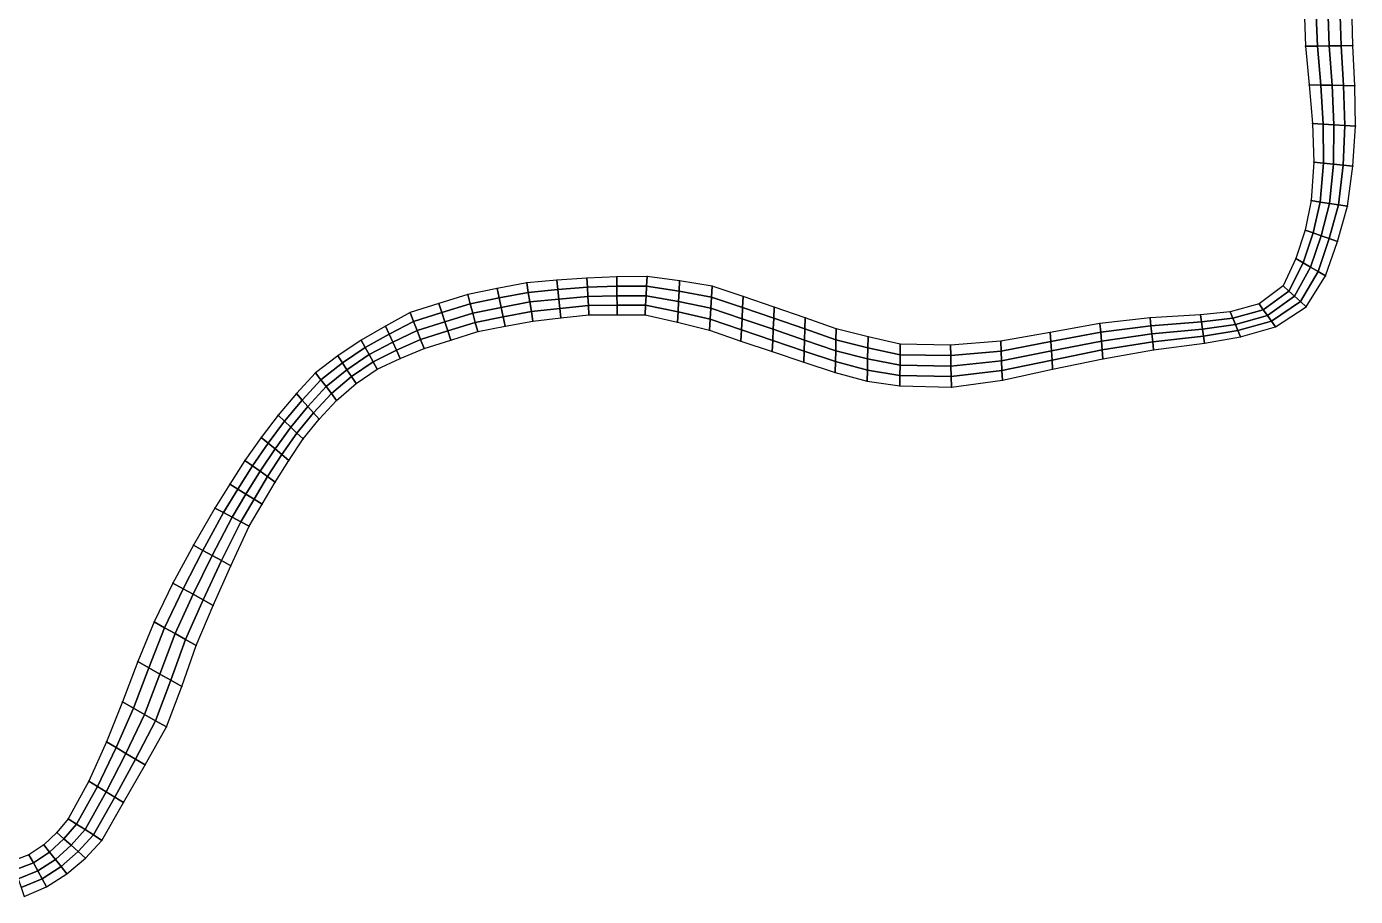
# Model space of a CAD drawing. Extents: x 380707 to 407438, y 6452841 to 6483357.
# Drawn here: x 402891 to 404621, y 6470806 to 6471938 of the extents above; entities that cross this region are included whole.
import ezdxf

# ---------------------------------------------------------------- set-up
doc = ezdxf.new("R2010")
doc.units = 0
for name, color, linetype in [('MESH_BOUND', 25, 'CONTINUOUS'), ('MESH_ELEMS', 18, 'CONTINUOUS'), ('MESH_NDSTRNGS', 17, 'CONTINUOUS'), ('MESH_NODES', 18, 'CONTINUOUS')]:
    doc.layers.add(name, color=color, linetype=linetype)

msp = doc.modelspace()

# ---------------------------------------------------------------- linework, layer by layer
at = {"layer": 'MESH_BOUND', "color": 25}
for points in [[(404554.329, 6471962.54, -0.011), (404556.452, 6471912.21, -0.399)], [(404617.991, 6471913.3, 0.193), (404616.404, 6471965.8, 0.317)], [(404556.452, 6471912.21, -0.399), (404561.118, 6471862.07, -0.435)], [(404620.66, 6471860.86, 0.166), (404617.991, 6471913.3, 0.193)], [(404561.118, 6471862.07, -0.435), (404565.404, 6471811.89, 0.483)], [(404621.239, 6471808.4, -0.28), (404620.66, 6471860.86, 0.166)], [(404565.404, 6471811.89, 0.483), (404566.9, 6471761.61, 0.456)], [(404618.077, 6471756.02, 0.18), (404621.239, 6471808.4, -0.28)], [(404566.9, 6471761.61, 0.456), (404563.667, 6471711.34, 0.551)], [(404611.083, 6471703.97, 1.382), (404618.077, 6471756.02, 0.18)], [(404563.667, 6471711.34, 0.551), (404555.63, 6471673.08, -0.009)], [(404597.804, 6471658.34, -0.641), (404611.083, 6471703.97, 1.382)], [(404555.63, 6471673.08, -0.009), (404543.606, 6471635.87, -0.274)], [(404582.216, 6471613.45, -0.847), (404597.804, 6471658.34, -0.641)], [(404543.606, 6471635.87, -0.274), (404527.171, 6471600.4, -1.089)], [(403659.712, 6471612.36, -2.137), (403620.534, 6471610.59, -1.871)], [(403698.93, 6471612.45, -1.938), (403659.712, 6471612.36, -2.137)], [(403741.344, 6471607.06, -1.575), (403698.93, 6471612.45, -1.938)], [(404557.078, 6471573.13, -0.774), (404582.216, 6471613.45, -0.847)], [(403503.845, 6471596.93, -1.512), (403465.417, 6471589.09, -1.546)], [(403542.343, 6471604.41, -1.101), (403503.845, 6471596.93, -1.512)], [(403581.42, 6471607.74, -0.927), (403542.343, 6471604.41, -1.101)], [(403620.534, 6471610.59, -1.871), (403581.42, 6471607.74, -0.927)], [(403783.535, 6471600.14, -0.634), (403741.344, 6471607.06, -1.575)], [(403824.129, 6471586.72, -0.955), (403783.535, 6471600.14, -0.634)], [(404527.171, 6471600.4, -1.089), (404495.985, 6471576.87, -0.861)], [(403465.417, 6471589.09, -1.546), (403427.97, 6471577.44, -1.014)], [(403864.573, 6471572.85, -0.511), (403824.129, 6471586.72, -0.955)], [(403390.52, 6471565.8, -1.327), (403358.422, 6471548.11, -1.869)], [(403427.97, 6471577.44, -1.014), (403390.52, 6471565.8, -1.327)], [(403586.817, 6471558.63, 0.385), (403623.232, 6471562.66, 0.071)], [(403623.232, 6471562.66, 0.071), (403659.87, 6471562.74, 0.589)], [(403659.87, 6471562.74, 0.589), (403696.508, 6471562.78, 0.212)], [(403696.508, 6471562.78, 0.212), (403738.557, 6471553.17, 0.745)], [(403904.887, 6471558.61, -0.162), (403864.573, 6471572.85, -0.511)], [(404419.335, 6471562.86, -2.559), (404353.834, 6471558.71, -1.601)], [(404458.251, 6471566.64, -1.719), (404419.335, 6471562.86, -2.559)], [(404495.985, 6471576.87, -0.861), (404458.251, 6471566.64, -1.719)], [(404517.368, 6471547.05, -0.654), (404557.078, 6471573.13, -0.774)], [(403358.422, 6471548.11, -1.869), (403326.662, 6471529.84, -2.431)], [(403478.415, 6471540.84, -0.15), (403514.393, 6471547.76, 0.168)], [(403514.393, 6471547.76, 0.168), (403550.423, 6471554.41, 0.277)], [(403550.423, 6471554.41, 0.277), (403586.817, 6471558.63, 0.385)], [(403738.557, 6471553.17, 0.745), (403780.368, 6471542.56, 0.085)], [(403945.188, 6471544.33, -0.276), (403904.887, 6471558.61, -0.162)], [(403986.736, 6471534.25, -0.35), (403945.188, 6471544.33, -0.276)], [(404288.613, 6471551.37, -2.09), (404224, 6471539.85, -1.838)], [(404353.834, 6471558.71, -1.601), (404288.613, 6471551.37, -2.09)], [(404471.68, 6471533.98, 1.143), (404517.368, 6471547.05, -0.654)], [(403326.662, 6471529.84, -2.431), (403296.263, 6471509.41, -1.924)], [(403408.561, 6471518.71, 0.36), (403443.488, 6471529.78, 0.411)], [(403443.488, 6471529.78, 0.411), (403478.415, 6471540.84, -0.15)], [(403780.368, 6471542.56, 0.085), (403821.188, 6471528.62, 0.265)], [(403821.188, 6471528.62, 0.265), (403862.04, 6471514.78, 1.055)], [(404028.339, 6471524.39, -0.891), (403986.736, 6471534.25, -0.35)], [(404159.4, 6471528.26, -1.472), (404093.961, 6471523.23, -1.03)], [(404224, 6471539.85, -1.838), (404159.4, 6471528.26, -1.472)], [(404358.497, 6471516.96, 2.335), (404424.903, 6471525.6, 2.334)], [(404424.903, 6471525.6, 2.334), (404471.68, 6471533.98, 1.143)], [(403296.263, 6471509.41, -1.924), (403267.226, 6471487.06, -1.727)], [(403377.693, 6471506.02, 0.467), (403408.561, 6471518.71, 0.36)], [(403862.04, 6471514.78, 1.055), (403902.977, 6471501.19, 1.964)], [(404093.961, 6471523.23, -1.03), (404028.339, 6471524.39, -0.891)], [(404292.509, 6471505.56, 1.835), (404358.497, 6471516.96, 2.335)], [(403320.022, 6471473.15, 0.925), (403347.516, 6471491.93, 0.866)], [(403347.516, 6471491.93, 0.866), (403377.693, 6471506.02, 0.467)], [(403902.977, 6471501.19, 1.964), (403943.958, 6471487.73, 1.443)], [(404161.572, 6471477.42, 0.411), (404226.973, 6471491.8, 0.832)], [(404226.973, 6471491.8, 0.832), (404292.509, 6471505.56, 1.835)], [(403267.226, 6471487.06, -1.727), (403242.526, 6471460.1, -1.745)], [(403943.958, 6471487.73, 1.443), (403985.579, 6471476.4, 1.821)], [(403985.579, 6471476.4, 1.821), (404028.253, 6471470.12, 1.079)], [(404095.198, 6471468.54, -0.059), (404161.572, 6471477.42, 0.411)], [(403242.526, 6471460.1, -1.745), (403218.869, 6471432.12, -0.596)], [(403294.77, 6471451.35, 0.83), (403320.022, 6471473.15, 0.925)], [(404028.253, 6471470.12, 1.079), (404095.198, 6471468.54, -0.059)], [(403272.221, 6471426.78, 0.677), (403294.77, 6471451.35, 0.83)], [(403218.869, 6471432.12, -0.596), (403196.587, 6471403.02, -1.407)], [(403250.998, 6471401.07, 0.526), (403272.221, 6471426.78, 0.677)], [(403196.587, 6471403.02, -1.407), (403175.308, 6471373.2, -0.912)], [(403232.58, 6471373.24, 0.537), (403250.998, 6471401.07, 0.526)], [(403175.308, 6471373.2, -0.912), (403155.627, 6471342.28, -1.517)], [(403214.716, 6471345.05, 0.411), (403232.58, 6471373.24, 0.537)], [(403155.627, 6471342.28, -1.517), (403136.323, 6471311.13, -1.229)], [(403197.79, 6471316.29, 0.269), (403214.716, 6471345.05, 0.411)], [(403136.323, 6471311.13, -1.229), (403108.223, 6471262.66, -1.583)], [(403181.061, 6471287.41, 0.169), (403197.79, 6471316.29, 0.269)], [(403157.092, 6471236.13, 0.475), (403181.061, 6471287.41, 0.169)], [(403108.223, 6471262.66, -1.583), (403081.706, 6471213.33, -1.803)], [(403133.909, 6471184.5, 0.042), (403157.092, 6471236.13, 0.475)], [(403081.706, 6471213.33, -1.803), (403057.104, 6471163, -1.209)], [(403111.856, 6471132.38, 0.687), (403133.909, 6471184.5, 0.042)], [(403057.104, 6471163, -1.209), (403035.83, 6471111.22, -1.097)], [(403093.176, 6471078.97, 0.208), (403111.856, 6471132.38, 0.687)], [(403035.83, 6471111.22, -1.097), (403015.839, 6471058.89, -1.013)], [(403073.087, 6471026.2, 0.023), (403093.176, 6471078.97, 0.208)], [(403015.839, 6471058.89, -1.013), (402995.307, 6471006.76, -0.66)], [(403045.611, 6470976.75, 0.192), (403073.087, 6471026.2, 0.023)], [(402995.307, 6471006.76, -0.66), (402972.177, 6470955.83, -0.922)], [(403017.285, 6470927.75, 0.146), (403045.611, 6470976.75, 0.192)], [(402972.177, 6470955.83, -0.922), (402945.249, 6470906.7, -1.133)], [(402989.24, 6470878.58, 0.375), (403017.285, 6470927.75, 0.146)], [(402945.249, 6470906.7, -1.133), (402930.388, 6470888.76, -0.916)], [(402930.388, 6470888.76, -0.916), (402913.591, 6470872.62, -0.691)], [(402913.591, 6470872.62, -0.691), (402894.149, 6470859.79, 0.447)], [(402967.595, 6470855.58, -0.23), (402989.24, 6470878.58, 0.375)], [(402894.149, 6470859.79, 0.447), (402872.3, 6470851.7, 0.727)], [(402943.643, 6470835, -0.471), (402967.595, 6470855.58, -0.23)], [(402917.118, 6470817.87, -0.058), (402943.643, 6470835, -0.471)], [(402888.018, 6470805.6, -1.242), (402917.118, 6470817.87, -0.058)]]:
    msp.add_polyline3d(points, dxfattribs=at)
at = {"layer": 'MESH_ELEMS', "color": 178}
for points in [[(404556.452, 6471912.21, -0.399), (404571.837, 6471912.48, -2.124), (404569.848, 6471963.36, -2.024), (404554.329, 6471962.54, -0.011)], [(404571.837, 6471912.48, -2.124), (404587.221, 6471912.76, -2.221), (404585.367, 6471964.17, -2.349), (404569.848, 6471963.36, -2.024)], [(404587.221, 6471912.76, -2.221), (404602.606, 6471913.03, -1.624), (404600.885, 6471964.98, -1.776), (404585.367, 6471964.17, -2.349)], [(404602.606, 6471913.03, -1.624), (404617.991, 6471913.3, 0.193), (404616.404, 6471965.8, 0.317), (404600.885, 6471964.98, -1.776)], [(404561.118, 6471862.07, -0.435), (404576.004, 6471861.77, -2.175), (404571.837, 6471912.48, -2.124), (404556.452, 6471912.21, -0.399)], [(404576.004, 6471861.77, -2.175), (404590.889, 6471861.46, -2.22), (404587.221, 6471912.76, -2.221), (404571.837, 6471912.48, -2.124)], [(404590.889, 6471861.46, -2.22), (404605.775, 6471861.16, -1.795), (404602.606, 6471913.03, -1.624), (404587.221, 6471912.76, -2.221)], [(404605.775, 6471861.16, -1.795), (404620.66, 6471860.86, 0.166), (404617.991, 6471913.3, 0.193), (404602.606, 6471913.03, -1.624)], [(404565.404, 6471811.89, 0.483), (404579.363, 6471811.02, -1.523), (404576.004, 6471861.77, -2.175), (404561.118, 6471862.07, -0.435)], [(404579.363, 6471811.02, -1.523), (404593.321, 6471810.15, -2.443), (404590.889, 6471861.46, -2.22), (404576.004, 6471861.77, -2.175)], [(404593.321, 6471810.15, -2.443), (404607.28, 6471809.27, -2.213), (404605.775, 6471861.16, -1.795), (404590.889, 6471861.46, -2.22)], [(404607.28, 6471809.27, -2.213), (404621.239, 6471808.4, -0.28), (404620.66, 6471860.86, 0.166), (404605.775, 6471861.16, -1.795)], [(404566.9, 6471761.61, 0.456), (404579.694, 6471760.21, -1.496), (404579.363, 6471811.02, -1.523), (404565.404, 6471811.89, 0.483)], [(404579.694, 6471760.21, -1.496), (404592.488, 6471758.82, -2.637), (404593.321, 6471810.15, -2.443), (404579.363, 6471811.02, -1.523)], [(404592.488, 6471758.82, -2.637), (404605.283, 6471757.42, -2.292), (404607.28, 6471809.27, -2.213), (404593.321, 6471810.15, -2.443)], [(404605.283, 6471757.42, -2.292), (404618.077, 6471756.02, 0.18), (404621.239, 6471808.4, -0.28), (404607.28, 6471809.27, -2.213)], [(404563.667, 6471711.34, 0.551), (404575.521, 6471709.5, -1.798), (404579.694, 6471760.21, -1.496), (404566.9, 6471761.61, 0.456)], [(404575.521, 6471709.5, -1.798), (404587.375, 6471707.65, -2.884), (404592.488, 6471758.82, -2.637), (404579.694, 6471760.21, -1.496)], [(404587.375, 6471707.65, -2.884), (404599.229, 6471705.81, -2.103), (404605.283, 6471757.42, -2.292), (404592.488, 6471758.82, -2.637)], [(404599.229, 6471705.81, -2.103), (404611.083, 6471703.97, 1.382), (404618.077, 6471756.02, 0.18), (404605.283, 6471757.42, -2.292)], [(404555.63, 6471673.08, -0.009), (404566.173, 6471669.39, -2.106), (404575.521, 6471709.5, -1.798), (404563.667, 6471711.34, 0.551)], [(404566.173, 6471669.39, -2.106), (404576.717, 6471665.71, -2.983), (404587.375, 6471707.65, -2.884), (404575.521, 6471709.5, -1.798)], [(404576.717, 6471665.71, -2.983), (404587.26, 6471662.03, -2.345), (404599.229, 6471705.81, -2.103), (404587.375, 6471707.65, -2.884)], [(404587.26, 6471662.03, -2.345), (404597.804, 6471658.34, -0.641), (404611.083, 6471703.97, 1.382), (404599.229, 6471705.81, -2.103)], [(404543.606, 6471635.87, -0.274), (404553.258, 6471630.27, -2.068), (404566.173, 6471669.39, -2.106), (404555.63, 6471673.08, -0.009)], [(404553.258, 6471630.27, -2.068), (404562.911, 6471624.66, -2.753), (404576.717, 6471665.71, -2.983), (404566.173, 6471669.39, -2.106)], [(404562.911, 6471624.66, -2.753), (404572.564, 6471619.06, -3.158), (404587.26, 6471662.03, -2.345), (404576.717, 6471665.71, -2.983)], [(404572.564, 6471619.06, -3.158), (404582.216, 6471613.45, -0.847), (404597.804, 6471658.34, -0.641), (404587.26, 6471662.03, -2.345)], [(404527.171, 6471600.4, -1.089), (404534.647, 6471593.58, -2.303), (404553.258, 6471630.27, -2.068), (404543.606, 6471635.87, -0.274)], [(404534.647, 6471593.58, -2.303), (404542.124, 6471586.77, -3.254), (404562.911, 6471624.66, -2.753), (404553.258, 6471630.27, -2.068)], [(403620.534, 6471610.59, -1.871), (403621.208, 6471598.61, -2.68), (403659.752, 6471599.95, -2.714), (403659.712, 6471612.36, -2.137)], [(403659.712, 6471612.36, -2.137), (403659.752, 6471599.95, -2.714), (403698.324, 6471600.03, -2.905), (403698.93, 6471612.45, -1.938)], [(403698.93, 6471612.45, -1.938), (403698.324, 6471600.03, -2.905), (403740.647, 6471593.59, -2.688), (403741.344, 6471607.06, -1.575)], [(404542.124, 6471586.77, -3.254), (404549.601, 6471579.95, -2.681), (404572.564, 6471619.06, -3.158), (404562.911, 6471624.66, -2.753)], [(404549.601, 6471579.95, -2.681), (404557.078, 6471573.13, -0.774), (404582.216, 6471613.45, -0.847), (404572.564, 6471619.06, -3.158)], [(403465.417, 6471589.09, -1.546), (403468.667, 6471577.03, -2.534), (403506.482, 6471584.64, -2.401), (403503.845, 6471596.93, -1.512)], [(403503.845, 6471596.93, -1.512), (403506.482, 6471584.64, -2.401), (403544.363, 6471591.91, -2.59), (403542.343, 6471604.41, -1.101)], [(403542.343, 6471604.41, -1.101), (403544.363, 6471591.91, -2.59), (403582.769, 6471595.46, -2.855), (403581.42, 6471607.74, -0.927)], [(403544.363, 6471591.91, -2.59), (403546.383, 6471579.41, -2.42), (403584.118, 6471583.18, -2.268), (403582.769, 6471595.46, -2.855)], [(403581.42, 6471607.74, -0.927), (403582.769, 6471595.46, -2.855), (403621.208, 6471598.61, -2.68), (403620.534, 6471610.59, -1.871)], [(403582.769, 6471595.46, -2.855), (403584.118, 6471583.18, -2.268), (403621.883, 6471586.63, -2.345), (403621.208, 6471598.61, -2.68)], [(403621.208, 6471598.61, -2.68), (403621.883, 6471586.63, -2.345), (403659.791, 6471587.55, -2.184), (403659.752, 6471599.95, -2.714)], [(403659.752, 6471599.95, -2.714), (403659.791, 6471587.55, -2.184), (403697.719, 6471587.62, -2.6), (403698.324, 6471600.03, -2.905)], [(403698.324, 6471600.03, -2.905), (403697.719, 6471587.62, -2.6), (403739.951, 6471580.11, -2.414), (403740.647, 6471593.59, -2.688)], [(403741.344, 6471607.06, -1.575), (403740.647, 6471593.59, -2.688), (403782.743, 6471585.74, -2.536), (403783.535, 6471600.14, -0.634)], [(403783.535, 6471600.14, -0.634), (403782.743, 6471585.74, -2.536), (403823.394, 6471572.19, -1.928), (403824.129, 6471586.72, -0.955)], [(404495.985, 6471576.87, -0.861), (404501.33, 6471569.41, -2.932), (404534.647, 6471593.58, -2.303), (404527.171, 6471600.4, -1.089)], [(403427.97, 6471577.44, -1.014), (403431.849, 6471565.53, -2.406), (403468.667, 6471577.03, -2.534), (403465.417, 6471589.09, -1.546)], [(403468.667, 6471577.03, -2.534), (403471.916, 6471564.97, -2.436), (403509.119, 6471572.35, -2.48), (403506.482, 6471584.64, -2.401)], [(403506.482, 6471584.64, -2.401), (403509.119, 6471572.35, -2.48), (403546.383, 6471579.41, -2.42), (403544.363, 6471591.91, -2.59)], [(403509.119, 6471572.35, -2.48), (403511.756, 6471560.05, -1.656), (403548.403, 6471566.91, -1.589), (403546.383, 6471579.41, -2.42)], [(403546.383, 6471579.41, -2.42), (403548.403, 6471566.91, -1.589), (403585.468, 6471570.91, -1.348), (403584.118, 6471583.18, -2.268)], [(403584.118, 6471583.18, -2.268), (403585.468, 6471570.91, -1.348), (403622.558, 6471574.64, -1.27), (403621.883, 6471586.63, -2.345)], [(403621.883, 6471586.63, -2.345), (403622.558, 6471574.64, -1.27), (403659.831, 6471575.14, -1.081), (403659.791, 6471587.55, -2.184)], [(403659.791, 6471587.55, -2.184), (403659.831, 6471575.14, -1.081), (403697.113, 6471575.2, -1.572), (403697.719, 6471587.62, -2.6)], [(403697.719, 6471587.62, -2.6), (403697.113, 6471575.2, -1.572), (403739.254, 6471566.64, -1.497), (403739.951, 6471580.11, -2.414)], [(403739.951, 6471580.11, -2.414), (403739.254, 6471566.64, -1.497), (403781.16, 6471556.96, -1.781), (403781.951, 6471571.35, -2.563)], [(403740.647, 6471593.59, -2.688), (403739.951, 6471580.11, -2.414), (403781.951, 6471571.35, -2.563), (403782.743, 6471585.74, -2.536)], [(403782.743, 6471585.74, -2.536), (403781.951, 6471571.35, -2.563), (403822.658, 6471557.67, -2.311), (403823.394, 6471572.19, -1.928)], [(403824.129, 6471586.72, -0.955), (403823.394, 6471572.19, -1.928), (403863.94, 6471558.33, -2.277), (403864.573, 6471572.85, -0.511)], [(404501.33, 6471569.41, -2.932), (404506.676, 6471561.96, -4.026), (404542.124, 6471586.77, -3.254), (404534.647, 6471593.58, -2.303)], [(404506.676, 6471561.96, -4.026), (404512.022, 6471554.5, -3.064), (404549.601, 6471579.95, -2.681), (404542.124, 6471586.77, -3.254)], [(404512.022, 6471554.5, -3.064), (404517.368, 6471547.05, -0.654), (404557.078, 6471573.13, -0.774), (404549.601, 6471579.95, -2.681)], [(403358.422, 6471548.11, -1.869), (403363.24, 6471537.59, -2.825), (403395.03, 6471554.03, -2.85), (403390.52, 6471565.8, -1.327)], [(403390.52, 6471565.8, -1.327), (403395.03, 6471554.03, -2.85), (403431.849, 6471565.53, -2.406), (403427.97, 6471577.44, -1.014)], [(403395.03, 6471554.03, -2.85), (403399.54, 6471542.25, -2.493), (403435.729, 6471553.61, -2.259), (403431.849, 6471565.53, -2.406)], [(403431.849, 6471565.53, -2.406), (403435.729, 6471553.61, -2.259), (403471.916, 6471564.97, -2.436), (403468.667, 6471577.03, -2.534)], [(403435.729, 6471553.61, -2.259), (403439.608, 6471541.69, -1.446), (403475.165, 6471552.9, -1.699), (403471.916, 6471564.97, -2.436)], [(403471.916, 6471564.97, -2.436), (403475.165, 6471552.9, -1.699), (403511.756, 6471560.05, -1.656), (403509.119, 6471572.35, -2.48)], [(403511.756, 6471560.05, -1.656), (403514.393, 6471547.76, 0.168), (403550.423, 6471554.41, 0.277), (403548.403, 6471566.91, -1.589)], [(403548.403, 6471566.91, -1.589), (403550.423, 6471554.41, 0.277), (403586.817, 6471558.63, 0.385), (403585.468, 6471570.91, -1.348)], [(403585.468, 6471570.91, -1.348), (403586.817, 6471558.63, 0.385), (403623.232, 6471562.66, 0.071), (403622.558, 6471574.64, -1.27)], [(403622.558, 6471574.64, -1.27), (403623.232, 6471562.66, 0.071), (403659.87, 6471562.74, 0.589), (403659.831, 6471575.14, -1.081)], [(403659.831, 6471575.14, -1.081), (403659.87, 6471562.74, 0.589), (403696.508, 6471562.78, 0.212), (403697.113, 6471575.2, -1.572)], [(403697.113, 6471575.2, -1.572), (403696.508, 6471562.78, 0.212), (403738.557, 6471553.17, 0.745), (403739.254, 6471566.64, -1.497)], [(403739.254, 6471566.64, -1.497), (403738.557, 6471553.17, 0.745), (403780.368, 6471542.56, 0.085), (403781.16, 6471556.96, -1.781)], [(403781.951, 6471571.35, -2.563), (403781.16, 6471556.96, -1.781), (403821.923, 6471543.15, -2.015), (403822.658, 6471557.67, -2.311)], [(403823.394, 6471572.19, -1.928), (403822.658, 6471557.67, -2.311), (403863.306, 6471543.81, -2.78), (403863.94, 6471558.33, -2.277)], [(403864.573, 6471572.85, -0.511), (403863.94, 6471558.33, -2.277), (403904.41, 6471544.26, -1.976), (403904.887, 6471558.61, -0.162)], [(404353.834, 6471558.71, -1.601), (404355, 6471548.28, -2.911), (404420.727, 6471553.54, -3.768), (404419.335, 6471562.86, -2.559)], [(404419.335, 6471562.86, -2.559), (404420.727, 6471553.54, -3.768), (404461.608, 6471558.47, -4.293), (404458.251, 6471566.64, -1.719)], [(404458.251, 6471566.64, -1.719), (404461.608, 6471558.47, -4.293), (404501.33, 6471569.41, -2.932), (404495.985, 6471576.87, -0.861)], [(404461.608, 6471558.47, -4.293), (404464.965, 6471550.31, -4.411), (404506.676, 6471561.96, -4.026), (404501.33, 6471569.41, -2.932)], [(404464.965, 6471550.31, -4.411), (404468.323, 6471542.14, -1.588), (404512.022, 6471554.5, -3.064), (404506.676, 6471561.96, -4.026)], [(403326.662, 6471529.84, -2.431), (403331.876, 6471520.36, -3.022), (403363.24, 6471537.59, -2.825), (403358.422, 6471548.11, -1.869)], [(403363.24, 6471537.59, -2.825), (403368.057, 6471527.06, -2.455), (403399.54, 6471542.25, -2.493), (403395.03, 6471554.03, -2.85)], [(403399.54, 6471542.25, -2.493), (403404.05, 6471530.48, -1.148), (403439.608, 6471541.69, -1.446), (403435.729, 6471553.61, -2.259)], [(403439.608, 6471541.69, -1.446), (403443.488, 6471529.78, 0.411), (403478.415, 6471540.84, -0.15), (403475.165, 6471552.9, -1.699)], [(403475.165, 6471552.9, -1.699), (403478.415, 6471540.84, -0.15), (403514.393, 6471547.76, 0.168), (403511.756, 6471560.05, -1.656)], [(403781.16, 6471556.96, -1.781), (403780.368, 6471542.56, 0.085), (403821.188, 6471528.62, 0.265), (403821.923, 6471543.15, -2.015)], [(403821.923, 6471543.15, -2.015), (403821.188, 6471528.62, 0.265), (403862.04, 6471514.78, 1.055), (403862.673, 6471529.3, -1.971)], [(403822.658, 6471557.67, -2.311), (403821.923, 6471543.15, -2.015), (403862.673, 6471529.3, -1.971), (403863.306, 6471543.81, -2.78)], [(403863.306, 6471543.81, -2.78), (403862.673, 6471529.3, -1.971), (403903.455, 6471515.54, -1.814), (403903.932, 6471529.9, -2.685)], [(403863.94, 6471558.33, -2.277), (403863.306, 6471543.81, -2.78), (403903.932, 6471529.9, -2.685), (403904.41, 6471544.26, -1.976)], [(403904.41, 6471544.26, -1.976), (403903.932, 6471529.9, -2.685), (403944.573, 6471516.03, -2.726), (403944.88, 6471530.18, -2.026)], [(403904.887, 6471558.61, -0.162), (403904.41, 6471544.26, -1.976), (403944.88, 6471530.18, -2.026), (403945.188, 6471544.33, -0.276)], [(403945.188, 6471544.33, -0.276), (403944.88, 6471530.18, -2.026), (403986.447, 6471519.79, -2.11), (403986.736, 6471534.25, -0.35)], [(404224, 6471539.85, -1.838), (404224.744, 6471527.84, -2.492), (404289.587, 6471539.92, -2.873), (404288.613, 6471551.37, -2.09)], [(404288.613, 6471551.37, -2.09), (404289.587, 6471539.92, -2.873), (404355, 6471548.28, -2.911), (404353.834, 6471558.71, -1.601)], [(404289.587, 6471539.92, -2.873), (404290.561, 6471528.47, -2.804), (404356.166, 6471537.84, -3.242), (404355, 6471548.28, -2.911)], [(404355, 6471548.28, -2.911), (404356.166, 6471537.84, -3.242), (404422.119, 6471544.23, -3.434), (404420.727, 6471553.54, -3.768)], [(404356.166, 6471537.84, -3.242), (404357.332, 6471527.4, -1.792), (404423.511, 6471534.92, 0.059), (404422.119, 6471544.23, -3.434)], [(404420.727, 6471553.54, -3.768), (404422.119, 6471544.23, -3.434), (404464.965, 6471550.31, -4.411), (404461.608, 6471558.47, -4.293)], [(404422.119, 6471544.23, -3.434), (404423.511, 6471534.92, 0.059), (404468.323, 6471542.14, -1.588), (404464.965, 6471550.31, -4.411)], [(404468.323, 6471542.14, -1.588), (404471.68, 6471533.98, 1.143), (404517.368, 6471547.05, -0.654), (404512.022, 6471554.5, -3.064)], [(403296.263, 6471509.41, -1.924), (403302.203, 6471500.34, -3.318), (403331.876, 6471520.36, -3.022), (403326.662, 6471529.84, -2.431)], [(403331.876, 6471520.36, -3.022), (403337.089, 6471510.89, -2.489), (403368.057, 6471527.06, -2.455), (403363.24, 6471537.59, -2.825)], [(403337.089, 6471510.89, -2.489), (403342.302, 6471501.41, -1.017), (403372.875, 6471516.54, -1.258), (403368.057, 6471527.06, -2.455)], [(403368.057, 6471527.06, -2.455), (403372.875, 6471516.54, -1.258), (403404.05, 6471530.48, -1.148), (403399.54, 6471542.25, -2.493)], [(403372.875, 6471516.54, -1.258), (403377.693, 6471506.02, 0.467), (403408.561, 6471518.71, 0.36), (403404.05, 6471530.48, -1.148)], [(403404.05, 6471530.48, -1.148), (403408.561, 6471518.71, 0.36), (403443.488, 6471529.78, 0.411), (403439.608, 6471541.69, -1.446)], [(403862.673, 6471529.3, -1.971), (403862.04, 6471514.78, 1.055), (403902.977, 6471501.19, 1.964), (403903.455, 6471515.54, -1.814)], [(403903.932, 6471529.9, -2.685), (403903.455, 6471515.54, -1.814), (403944.266, 6471501.88, -1.67), (403944.573, 6471516.03, -2.726)], [(403944.88, 6471530.18, -2.026), (403944.573, 6471516.03, -2.726), (403986.157, 6471505.33, -2.702), (403986.447, 6471519.79, -2.11)], [(403986.736, 6471534.25, -0.35), (403986.447, 6471519.79, -2.11), (404028.317, 6471510.82, -1.847), (404028.339, 6471524.39, -0.891)], [(404093.961, 6471523.23, -1.03), (404094.27, 6471509.56, -2.274), (404159.943, 6471515.55, -2.443), (404159.4, 6471528.26, -1.472)], [(404159.4, 6471528.26, -1.472), (404159.943, 6471515.55, -2.443), (404224.744, 6471527.84, -2.492), (404224, 6471539.85, -1.838)], [(404159.943, 6471515.55, -2.443), (404160.486, 6471502.84, -2.339), (404225.487, 6471515.83, -2.367), (404224.744, 6471527.84, -2.492)], [(404224.744, 6471527.84, -2.492), (404225.487, 6471515.83, -2.367), (404290.561, 6471528.47, -2.804), (404289.587, 6471539.92, -2.873)], [(404225.487, 6471515.83, -2.367), (404226.23, 6471503.82, -1.651), (404291.535, 6471517.02, -1.599), (404290.561, 6471528.47, -2.804)], [(404290.561, 6471528.47, -2.804), (404291.535, 6471517.02, -1.599), (404357.332, 6471527.4, -1.792), (404356.166, 6471537.84, -3.242)], [(404291.535, 6471517.02, -1.599), (404292.509, 6471505.56, 1.835), (404358.497, 6471516.96, 2.335), (404357.332, 6471527.4, -1.792)], [(404357.332, 6471527.4, -1.792), (404358.497, 6471516.96, 2.335), (404424.903, 6471525.6, 2.334), (404423.511, 6471534.92, 0.059)], [(404423.511, 6471534.92, 0.059), (404424.903, 6471525.6, 2.334), (404471.68, 6471533.98, 1.143), (404468.323, 6471542.14, -1.588)], [(403267.226, 6471487.06, -1.727), (403274.112, 6471478.13, -3.159), (403302.203, 6471500.34, -3.318), (403296.263, 6471509.41, -1.924)], [(403302.203, 6471500.34, -3.318), (403308.142, 6471491.28, -2.755), (403337.089, 6471510.89, -2.489), (403331.876, 6471520.36, -3.022)], [(403308.142, 6471491.28, -2.755), (403314.082, 6471482.21, -1.16), (403342.302, 6471501.41, -1.017), (403337.089, 6471510.89, -2.489)], [(403342.302, 6471501.41, -1.017), (403347.516, 6471491.93, 0.866), (403377.693, 6471506.02, 0.467), (403372.875, 6471516.54, -1.258)], [(403903.455, 6471515.54, -1.814), (403902.977, 6471501.19, 1.964), (403943.958, 6471487.73, 1.443), (403944.266, 6471501.88, -1.67)], [(403944.573, 6471516.03, -2.726), (403944.266, 6471501.88, -1.67), (403985.868, 6471490.86, -1.347), (403986.157, 6471505.33, -2.702)], [(403986.447, 6471519.79, -2.11), (403986.157, 6471505.33, -2.702), (404028.296, 6471497.25, -2.407), (404028.317, 6471510.82, -1.847)], [(404028.317, 6471510.82, -1.847), (404028.296, 6471497.25, -2.407), (404094.58, 6471495.89, -2.301), (404094.27, 6471509.56, -2.274)], [(404028.339, 6471524.39, -0.891), (404028.317, 6471510.82, -1.847), (404094.27, 6471509.56, -2.274), (404093.961, 6471523.23, -1.03)], [(404094.27, 6471509.56, -2.274), (404094.58, 6471495.89, -2.301), (404160.486, 6471502.84, -2.339), (404159.943, 6471515.55, -2.443)], [(404160.486, 6471502.84, -2.339), (404161.029, 6471490.13, -2.006), (404226.23, 6471503.82, -1.651), (404225.487, 6471515.83, -2.367)], [(404226.23, 6471503.82, -1.651), (404226.973, 6471491.8, 0.832), (404292.509, 6471505.56, 1.835), (404291.535, 6471517.02, -1.599)], [(403274.112, 6471478.13, -3.159), (403280.998, 6471469.2, -2.659), (403308.142, 6471491.28, -2.755), (403302.203, 6471500.34, -3.318)], [(403280.998, 6471469.2, -2.659), (403287.884, 6471460.28, -0.934), (403314.082, 6471482.21, -1.16), (403308.142, 6471491.28, -2.755)], [(403314.082, 6471482.21, -1.16), (403320.022, 6471473.15, 0.925), (403347.516, 6471491.93, 0.866), (403342.302, 6471501.41, -1.017)], [(403944.266, 6471501.88, -1.67), (403943.958, 6471487.73, 1.443), (403985.579, 6471476.4, 1.821), (403985.868, 6471490.86, -1.347)], [(403986.157, 6471505.33, -2.702), (403985.868, 6471490.86, -1.347), (404028.274, 6471483.69, -1.981), (404028.296, 6471497.25, -2.407)], [(404028.296, 6471497.25, -2.407), (404028.274, 6471483.69, -1.981), (404094.889, 6471482.21, -2.391), (404094.58, 6471495.89, -2.301)], [(404094.58, 6471495.89, -2.301), (404094.889, 6471482.21, -2.391), (404161.029, 6471490.13, -2.006), (404160.486, 6471502.84, -2.339)], [(404161.029, 6471490.13, -2.006), (404161.572, 6471477.42, 0.411), (404226.973, 6471491.8, 0.832), (404226.23, 6471503.82, -1.651)], [(403242.526, 6471460.1, -1.745), (403249.95, 6471451.77, -3.173), (403274.112, 6471478.13, -3.159), (403267.226, 6471487.06, -1.727)], [(403249.95, 6471451.77, -3.173), (403257.373, 6471443.44, -2.575), (403280.998, 6471469.2, -2.659), (403274.112, 6471478.13, -3.159)], [(403287.884, 6471460.28, -0.934), (403294.77, 6471451.35, 0.83), (403320.022, 6471473.15, 0.925), (403314.082, 6471482.21, -1.16)], [(403985.868, 6471490.86, -1.347), (403985.579, 6471476.4, 1.821), (404028.253, 6471470.12, 1.079), (404028.274, 6471483.69, -1.981)], [(404028.274, 6471483.69, -1.981), (404028.253, 6471470.12, 1.079), (404095.198, 6471468.54, -0.059), (404094.889, 6471482.21, -2.391)], [(404094.889, 6471482.21, -2.391), (404095.198, 6471468.54, -0.059), (404161.572, 6471477.42, 0.411), (404161.029, 6471490.13, -2.006)], [(403218.869, 6471432.12, -0.596), (403226.901, 6471424.36, -2.577), (403249.95, 6471451.77, -3.173), (403242.526, 6471460.1, -1.745)], [(403257.373, 6471443.44, -2.575), (403264.797, 6471435.11, -1.135), (403287.884, 6471460.28, -0.934), (403280.998, 6471469.2, -2.659)], [(403264.797, 6471435.11, -1.135), (403272.221, 6471426.78, 0.677), (403294.77, 6471451.35, 0.83), (403287.884, 6471460.28, -0.934)], [(403226.901, 6471424.36, -2.577), (403234.933, 6471416.59, -2.565), (403257.373, 6471443.44, -2.575), (403249.95, 6471451.77, -3.173)], [(403234.933, 6471416.59, -2.565), (403242.965, 6471408.83, -1.064), (403264.797, 6471435.11, -1.135), (403257.373, 6471443.44, -2.575)], [(403196.587, 6471403.02, -1.407), (403205.585, 6471395.57, -2.79), (403226.901, 6471424.36, -2.577), (403218.869, 6471432.12, -0.596)], [(403205.585, 6471395.57, -2.79), (403214.583, 6471388.13, -2.648), (403234.933, 6471416.59, -2.565), (403226.901, 6471424.36, -2.577)], [(403242.965, 6471408.83, -1.064), (403250.998, 6471401.07, 0.526), (403272.221, 6471426.78, 0.677), (403264.797, 6471435.11, -1.135)], [(403214.583, 6471388.13, -2.648), (403223.581, 6471380.68, -1.316), (403242.965, 6471408.83, -1.064), (403234.933, 6471416.59, -2.565)], [(403223.581, 6471380.68, -1.316), (403232.58, 6471373.24, 0.537), (403250.998, 6471401.07, 0.526), (403242.965, 6471408.83, -1.064)], [(403175.308, 6471373.2, -0.912), (403185.16, 6471366.16, -3.031), (403205.585, 6471395.57, -2.79), (403196.587, 6471403.02, -1.407)], [(403185.16, 6471366.16, -3.031), (403195.012, 6471359.12, -2.761), (403214.583, 6471388.13, -2.648), (403205.585, 6471395.57, -2.79)], [(403195.012, 6471359.12, -2.761), (403204.864, 6471352.09, -1.664), (403223.581, 6471380.68, -1.316), (403214.583, 6471388.13, -2.648)], [(403155.627, 6471342.28, -1.517), (403166.168, 6471335.79, -2.738), (403185.16, 6471366.16, -3.031), (403175.308, 6471373.2, -0.912)], [(403204.864, 6471352.09, -1.664), (403214.716, 6471345.05, 0.411), (403232.58, 6471373.24, 0.537), (403223.581, 6471380.68, -1.316)], [(403166.168, 6471335.79, -2.738), (403176.709, 6471329.29, -2.534), (403195.012, 6471359.12, -2.761), (403185.16, 6471366.16, -3.031)], [(403176.709, 6471329.29, -2.534), (403187.249, 6471322.79, -1.435), (403204.864, 6471352.09, -1.664), (403195.012, 6471359.12, -2.761)], [(403136.323, 6471311.13, -1.229), (403147.508, 6471305.2, -2.378), (403166.168, 6471335.79, -2.738), (403155.627, 6471342.28, -1.517)], [(403147.508, 6471305.2, -2.378), (403158.692, 6471299.27, -2.543), (403176.709, 6471329.29, -2.534), (403166.168, 6471335.79, -2.738)], [(403187.249, 6471322.79, -1.435), (403197.79, 6471316.29, 0.269), (403214.716, 6471345.05, 0.411), (403204.864, 6471352.09, -1.664)], [(403158.692, 6471299.27, -2.543), (403169.876, 6471293.34, -1.413), (403187.249, 6471322.79, -1.435), (403176.709, 6471329.29, -2.534)], [(403169.876, 6471293.34, -1.413), (403181.061, 6471287.41, 0.169), (403197.79, 6471316.29, 0.269), (403187.249, 6471322.79, -1.435)], [(403108.223, 6471262.66, -1.583), (403120.441, 6471256.03, -2.432), (403147.508, 6471305.2, -2.378), (403136.323, 6471311.13, -1.229)], [(403120.441, 6471256.03, -2.432), (403132.658, 6471249.4, -2.251), (403158.692, 6471299.27, -2.543), (403147.508, 6471305.2, -2.378)], [(403132.658, 6471249.4, -2.251), (403144.875, 6471242.77, -1.306), (403169.876, 6471293.34, -1.413), (403158.692, 6471299.27, -2.543)], [(403144.875, 6471242.77, -1.306), (403157.092, 6471236.13, 0.475), (403181.061, 6471287.41, 0.169), (403169.876, 6471293.34, -1.413)], [(403081.706, 6471213.33, -1.803), (403094.757, 6471206.12, -2.242), (403120.441, 6471256.03, -2.432), (403108.223, 6471262.66, -1.583)], [(403094.757, 6471206.12, -2.242), (403107.807, 6471198.92, -2.104), (403132.658, 6471249.4, -2.251), (403120.441, 6471256.03, -2.432)], [(403107.807, 6471198.92, -2.104), (403120.858, 6471191.71, -1.533), (403144.875, 6471242.77, -1.306), (403132.658, 6471249.4, -2.251)], [(403120.858, 6471191.71, -1.533), (403133.909, 6471184.5, 0.042), (403157.092, 6471236.13, 0.475), (403144.875, 6471242.77, -1.306)], [(403057.104, 6471163, -1.209), (403070.792, 6471155.35, -2.156), (403094.757, 6471206.12, -2.242), (403081.706, 6471213.33, -1.803)], [(403070.792, 6471155.35, -2.156), (403084.48, 6471147.69, -2.099), (403107.807, 6471198.92, -2.104), (403094.757, 6471206.12, -2.242)], [(403084.48, 6471147.69, -2.099), (403098.168, 6471140.03, -1.217), (403120.858, 6471191.71, -1.533), (403107.807, 6471198.92, -2.104)], [(403098.168, 6471140.03, -1.217), (403111.856, 6471132.38, 0.687), (403133.909, 6471184.5, 0.042), (403120.858, 6471191.71, -1.533)], [(403035.83, 6471111.22, -1.097), (403050.166, 6471103.16, -2.125), (403070.792, 6471155.35, -2.156), (403057.104, 6471163, -1.209)], [(403050.166, 6471103.16, -2.125), (403064.503, 6471095.1, -2.051), (403084.48, 6471147.69, -2.099), (403070.792, 6471155.35, -2.156)], [(403064.503, 6471095.1, -2.051), (403078.839, 6471087.04, -1.362), (403098.168, 6471140.03, -1.217), (403084.48, 6471147.69, -2.099)], [(403078.839, 6471087.04, -1.362), (403093.176, 6471078.97, 0.208), (403111.856, 6471132.38, 0.687), (403098.168, 6471140.03, -1.217)], [(403015.839, 6471058.89, -1.013), (403030.151, 6471050.72, -2.123), (403050.166, 6471103.16, -2.125), (403035.83, 6471111.22, -1.097)], [(403030.151, 6471050.72, -2.123), (403044.463, 6471042.55, -2.078), (403064.503, 6471095.1, -2.051), (403050.166, 6471103.16, -2.125)], [(403044.463, 6471042.55, -2.078), (403058.775, 6471034.38, -1.598), (403078.839, 6471087.04, -1.362), (403064.503, 6471095.1, -2.051)], [(403058.775, 6471034.38, -1.598), (403073.087, 6471026.2, 0.023), (403093.176, 6471078.97, 0.208), (403078.839, 6471087.04, -1.362)], [(402995.307, 6471006.76, -0.66), (403007.883, 6470999.26, -2.035), (403030.151, 6471050.72, -2.123), (403015.839, 6471058.89, -1.013)], [(403007.883, 6470999.26, -2.035), (403020.459, 6470991.76, -2.213), (403044.463, 6471042.55, -2.078), (403030.151, 6471050.72, -2.123)], [(403020.459, 6470991.76, -2.213), (403033.035, 6470984.25, -1.928), (403058.775, 6471034.38, -1.598), (403044.463, 6471042.55, -2.078)], [(403033.035, 6470984.25, -1.928), (403045.611, 6470976.75, 0.192), (403073.087, 6471026.2, 0.023), (403058.775, 6471034.38, -1.598)], [(402972.177, 6470955.83, -0.922), (402983.454, 6470948.81, -2.187), (403007.883, 6470999.26, -2.035), (402995.307, 6471006.76, -0.66)], [(402983.454, 6470948.81, -2.187), (402994.731, 6470941.79, -2.505), (403020.459, 6470991.76, -2.213), (403007.883, 6470999.26, -2.035)], [(402994.731, 6470941.79, -2.505), (403006.008, 6470934.77, -1.934), (403033.035, 6470984.25, -1.928), (403020.459, 6470991.76, -2.213)], [(403006.008, 6470934.77, -1.934), (403017.285, 6470927.75, 0.146), (403045.611, 6470976.75, 0.192), (403033.035, 6470984.25, -1.928)], [(402945.249, 6470906.7, -1.133), (402956.247, 6470899.67, -2.425), (402983.454, 6470948.81, -2.187), (402972.177, 6470955.83, -0.922)], [(402956.247, 6470899.67, -2.425), (402967.245, 6470892.64, -2.674), (402994.731, 6470941.79, -2.505), (402983.454, 6470948.81, -2.187)], [(402967.245, 6470892.64, -2.674), (402978.242, 6470885.61, -2.052), (403006.008, 6470934.77, -1.934), (402994.731, 6470941.79, -2.505)], [(402978.242, 6470885.61, -2.052), (402989.24, 6470878.58, 0.375), (403017.285, 6470927.75, 0.146), (403006.008, 6470934.77, -1.934)], [(402930.388, 6470888.76, -0.916), (402939.69, 6470880.47, -2.131), (402956.247, 6470899.67, -2.425), (402945.249, 6470906.7, -1.133)], [(402913.591, 6470872.62, -0.691), (402921.104, 6470863.21, -2.232), (402939.69, 6470880.47, -2.131), (402930.388, 6470888.76, -0.916)], [(402939.69, 6470880.47, -2.131), (402948.991, 6470872.17, -2.784), (402967.245, 6470892.64, -2.674), (402956.247, 6470899.67, -2.425)], [(402948.991, 6470872.17, -2.784), (402958.293, 6470863.88, -2.652), (402978.242, 6470885.61, -2.052), (402967.245, 6470892.64, -2.674)], [(402958.293, 6470863.88, -2.652), (402967.595, 6470855.58, -0.23), (402989.24, 6470878.58, 0.375), (402978.242, 6470885.61, -2.052)], [(402894.149, 6470859.79, 0.447), (402899.891, 6470849.31, -1.896), (402921.104, 6470863.21, -2.232), (402913.591, 6470872.62, -0.691)], [(402921.104, 6470863.21, -2.232), (402928.617, 6470853.81, -2.846), (402948.991, 6470872.17, -2.784), (402939.69, 6470880.47, -2.131)], [(402928.617, 6470853.81, -2.846), (402936.13, 6470844.41, -2.937), (402958.293, 6470863.88, -2.652), (402948.991, 6470872.17, -2.784)], [(402872.3, 6470851.7, 0.727), (402876.229, 6470840.17, -1.718), (402899.891, 6470849.31, -1.896), (402894.149, 6470859.79, 0.447)], [(402899.891, 6470849.31, -1.896), (402905.633, 6470838.83, -3.208), (402928.617, 6470853.81, -2.846), (402921.104, 6470863.21, -2.232)], [(402905.633, 6470838.83, -3.208), (402911.376, 6470828.35, -3.253), (402936.13, 6470844.41, -2.937), (402928.617, 6470853.81, -2.846)], [(402936.13, 6470844.41, -2.937), (402943.643, 6470835, -0.471), (402967.595, 6470855.58, -0.23), (402958.293, 6470863.88, -2.652)], [(402876.229, 6470840.17, -1.718), (402880.159, 6470828.65, -3.561), (402905.633, 6470838.83, -3.208), (402899.891, 6470849.31, -1.896)], [(402880.159, 6470828.65, -3.561), (402884.089, 6470817.13, -3.694), (402911.376, 6470828.35, -3.253), (402905.633, 6470838.83, -3.208)], [(402911.376, 6470828.35, -3.253), (402917.118, 6470817.87, -0.058), (402943.643, 6470835, -0.471), (402936.13, 6470844.41, -2.937)], [(402884.089, 6470817.13, -3.694), (402888.018, 6470805.6, -1.242), (402917.118, 6470817.87, -0.058), (402911.376, 6470828.35, -3.253)]]:
    msp.add_3dface(points, dxfattribs=at)
at = {"layer": 'MESH_NDSTRNGS', "color": 17}
for points in [[(403057.104, 6471163, -1.209), (403070.792, 6471155.35, -2.156)], [(403070.792, 6471155.35, -2.156), (403084.48, 6471147.69, -2.099)], [(403084.48, 6471147.69, -2.099), (403098.168, 6471140.03, -1.217)], [(403098.168, 6471140.03, -1.217), (403111.856, 6471132.38, 0.687)]]:
    msp.add_polyline3d(points, dxfattribs=at)
for p in [(403057.104, 6471163, -1.209), (403070.792, 6471155.35, -2.156), (403084.48, 6471147.69, -2.099), (403098.168, 6471140.03, -1.217), (403111.856, 6471132.38, 0.687)]:
    msp.add_point(p, dxfattribs=at)
at = {"layer": 'MESH_NODES', "color": 18}
for p in [(404556.452, 6471912.21, -0.399), (404571.837, 6471912.48, -2.124), (404587.221, 6471912.76, -2.221), (404602.606, 6471913.03, -1.624), (404617.991, 6471913.3, 0.193), (404561.118, 6471862.07, -0.435), (404576.004, 6471861.77, -2.175), (404590.889, 6471861.46, -2.22), (404605.775, 6471861.16, -1.795), (404620.66, 6471860.86, 0.166), (404565.404, 6471811.89, 0.483), (404579.363, 6471811.02, -1.523), (404593.321, 6471810.15, -2.443), (404607.28, 6471809.27, -2.213), (404621.239, 6471808.4, -0.28), (404566.9, 6471761.61, 0.456), (404579.694, 6471760.21, -1.496), (404592.488, 6471758.82, -2.637), (404605.283, 6471757.42, -2.292), (404618.077, 6471756.02, 0.18), (404563.667, 6471711.34, 0.551), (404575.521, 6471709.5, -1.798), (404587.375, 6471707.65, -2.884), (404599.229, 6471705.81, -2.103), (404611.083, 6471703.97, 1.382), (404555.63, 6471673.08, -0.009), (404566.173, 6471669.39, -2.106), (404576.717, 6471665.71, -2.983), (404587.26, 6471662.03, -2.345), (404597.804, 6471658.34, -0.641), (404543.606, 6471635.87, -0.274), (404553.258, 6471630.27, -2.068), (403659.712, 6471612.36, -2.137), (403698.93, 6471612.45, -1.938), (404562.911, 6471624.66, -2.753), (404572.564, 6471619.06, -3.158), (404582.216, 6471613.45, -0.847), (403503.845, 6471596.93, -1.512), (403542.343, 6471604.41, -1.101), (403581.42, 6471607.74, -0.927), (403582.769, 6471595.46, -2.855), (403620.534, 6471610.59, -1.871), (403621.208, 6471598.61, -2.68), (403659.752, 6471599.95, -2.714), (403698.324, 6471600.03, -2.905), (403741.344, 6471607.06, -1.575), (403783.535, 6471600.14, -0.634), (404527.171, 6471600.4, -1.089), (403465.417, 6471589.09, -1.546), (403506.482, 6471584.64, -2.401), (403544.363, 6471591.91, -2.59), (403546.383, 6471579.41, -2.42), (403584.118, 6471583.18, -2.268), (403621.883, 6471586.63, -2.345), (403659.791, 6471587.55, -2.184), (403697.719, 6471587.62, -2.6), (403739.951, 6471580.11, -2.414), (403740.647, 6471593.59, -2.688), (403782.743, 6471585.74, -2.536), (403824.129, 6471586.72, -0.955), (404534.647, 6471593.58, -2.303), (404542.124, 6471586.77, -3.254), (404549.601, 6471579.95, -2.681), (403390.52, 6471565.8, -1.327), (403427.97, 6471577.44, -1.014), (403431.849, 6471565.53, -2.406), (403468.667, 6471577.03, -2.534), (403471.916, 6471564.97, -2.436), (403509.119, 6471572.35, -2.48), (403548.403, 6471566.91, -1.589), (403585.468, 6471570.91, -1.348), (403622.558, 6471574.64, -1.27), (403623.232, 6471562.66, 0.071), (403659.831, 6471575.14, -1.081), (403659.87, 6471562.74, 0.589), (403696.508, 6471562.78, 0.212), (403697.113, 6471575.2, -1.572), (403739.254, 6471566.64, -1.497), (403781.951, 6471571.35, -2.563), (403823.394, 6471572.19, -1.928), (403864.573, 6471572.85, -0.511), (404419.335, 6471562.86, -2.559), (404458.251, 6471566.64, -1.719), (404495.985, 6471576.87, -0.861), (404501.33, 6471569.41, -2.932), (404506.676, 6471561.96, -4.026), (404557.078, 6471573.13, -0.774), (403358.422, 6471548.11, -1.869), (403395.03, 6471554.03, -2.85), (403435.729, 6471553.61, -2.259), (403475.165, 6471552.9, -1.699), (403511.756, 6471560.05, -1.656), (403514.393, 6471547.76, 0.168), (403550.423, 6471554.41, 0.277), (403586.817, 6471558.63, 0.385), (403738.557, 6471553.17, 0.745), (403781.16, 6471556.96, -1.781), (403821.923, 6471543.15, -2.015), (403822.658, 6471557.67, -2.311), (403863.306, 6471543.81, -2.78), (403863.94, 6471558.33, -2.277), (403904.41, 6471544.26, -1.976), (403904.887, 6471558.61, -0.162), (403945.188, 6471544.33, -0.276), (404288.613, 6471551.37, -2.09), (404353.834, 6471558.71, -1.601), (404355, 6471548.28, -2.911), (404420.727, 6471553.54, -3.768), (404422.119, 6471544.23, -3.434), (404461.608, 6471558.47, -4.293), (404464.965, 6471550.31, -4.411), (404512.022, 6471554.5, -3.064), (404517.368, 6471547.05, -0.654), (403326.662, 6471529.84, -2.431), (403363.24, 6471537.59, -2.825), (403368.057, 6471527.06, -2.455), (403399.54, 6471542.25, -2.493), (403404.05, 6471530.48, -1.148), (403439.608, 6471541.69, -1.446), (403443.488, 6471529.78, 0.411), (403478.415, 6471540.84, -0.15), (403780.368, 6471542.56, 0.085), (403821.188, 6471528.62, 0.265), (403862.673, 6471529.3, -1.971), (403903.932, 6471529.9, -2.685), (403944.88, 6471530.18, -2.026), (403986.736, 6471534.25, -0.35), (404159.4, 6471528.26, -1.472), (404224, 6471539.85, -1.838), (404224.744, 6471527.84, -2.492), (404289.587, 6471539.92, -2.873), (404290.561, 6471528.47, -2.804), (404356.166, 6471537.84, -3.242), (404357.332, 6471527.4, -1.792), (404423.511, 6471534.92, 0.059), (404424.903, 6471525.6, 2.334), (404468.323, 6471542.14, -1.588), (404471.68, 6471533.98, 1.143), (403296.263, 6471509.41, -1.924), (403331.876, 6471520.36, -3.022), (403337.089, 6471510.89, -2.489), (403372.875, 6471516.54, -1.258), (403408.561, 6471518.71, 0.36), (403862.04, 6471514.78, 1.055), (403903.455, 6471515.54, -1.814), (403944.573, 6471516.03, -2.726), (403986.447, 6471519.79, -2.11), (404028.317, 6471510.82, -1.847), (404028.339, 6471524.39, -0.891), (404093.961, 6471523.23, -1.03), (404094.27, 6471509.56, -2.274), (404159.943, 6471515.55, -2.443), (404225.487, 6471515.83, -2.367), (404291.535, 6471517.02, -1.599), (404358.497, 6471516.96, 2.335), (403302.203, 6471500.34, -3.318), (403308.142, 6471491.28, -2.755), (403342.302, 6471501.41, -1.017), (403347.516, 6471491.93, 0.866), (403377.693, 6471506.02, 0.467), (403902.977, 6471501.19, 1.964), (403944.266, 6471501.88, -1.67), (403986.157, 6471505.33, -2.702), (404028.296, 6471497.25, -2.407), (404094.58, 6471495.89, -2.301), (404160.486, 6471502.84, -2.339), (404226.23, 6471503.82, -1.651), (404226.973, 6471491.8, 0.832), (404292.509, 6471505.56, 1.835), (403267.226, 6471487.06, -1.727), (403274.112, 6471478.13, -3.159), (403314.082, 6471482.21, -1.16), (403943.958, 6471487.73, 1.443), (403985.579, 6471476.4, 1.821), (403985.868, 6471490.86, -1.347), (404028.274, 6471483.69, -1.981), (404094.889, 6471482.21, -2.391), (404161.029, 6471490.13, -2.006), (404161.572, 6471477.42, 0.411), (403242.526, 6471460.1, -1.745), (403280.998, 6471469.2, -2.659), (403287.884, 6471460.28, -0.934), (403320.022, 6471473.15, 0.925), (404028.253, 6471470.12, 1.079), (404095.198, 6471468.54, -0.059), (403249.95, 6471451.77, -3.173), (403257.373, 6471443.44, -2.575), (403294.77, 6471451.35, 0.83), (403218.869, 6471432.12, -0.596), (403226.901, 6471424.36, -2.577), (403264.797, 6471435.11, -1.135), (403272.221, 6471426.78, 0.677), (403234.933, 6471416.59, -2.565), (403242.965, 6471408.83, -1.064), (403196.587, 6471403.02, -1.407), (403205.585, 6471395.57, -2.79), (403214.583, 6471388.13, -2.648), (403250.998, 6471401.07, 0.526), (403175.308, 6471373.2, -0.912), (403223.581, 6471380.68, -1.316), (403232.58, 6471373.24, 0.537), (403185.16, 6471366.16, -3.031), (403195.012, 6471359.12, -2.761), (403155.627, 6471342.28, -1.517), (403166.168, 6471335.79, -2.738), (403204.864, 6471352.09, -1.664), (403214.716, 6471345.05, 0.411), (403176.709, 6471329.29, -2.534), (403187.249, 6471322.79, -1.435), (403136.323, 6471311.13, -1.229), (403147.508, 6471305.2, -2.378), (403197.79, 6471316.29, 0.269), (403158.692, 6471299.27, -2.543), (403169.876, 6471293.34, -1.413), (403181.061, 6471287.41, 0.169), (403108.223, 6471262.66, -1.583), (403120.441, 6471256.03, -2.432), (403132.658, 6471249.4, -2.251), (403144.875, 6471242.77, -1.306), (403157.092, 6471236.13, 0.475), (403081.706, 6471213.33, -1.803), (403094.757, 6471206.12, -2.242), (403107.807, 6471198.92, -2.104), (403120.858, 6471191.71, -1.533), (403133.909, 6471184.5, 0.042), (403057.104, 6471163, -1.209), (403070.792, 6471155.35, -2.156), (403084.48, 6471147.69, -2.099), (403098.168, 6471140.03, -1.217), (403111.856, 6471132.38, 0.687), (403035.83, 6471111.22, -1.097), (403050.166, 6471103.16, -2.125), (403064.503, 6471095.1, -2.051), (403078.839, 6471087.04, -1.362), (403093.176, 6471078.97, 0.208), (403015.839, 6471058.89, -1.013), (403030.151, 6471050.72, -2.123), (403044.463, 6471042.55, -2.078), (403058.775, 6471034.38, -1.598), (403073.087, 6471026.2, 0.023), (402995.307, 6471006.76, -0.66), (403007.883, 6470999.26, -2.035), (403020.459, 6470991.76, -2.213), (403033.035, 6470984.25, -1.928), (403045.611, 6470976.75, 0.192), (402972.177, 6470955.83, -0.922), (402983.454, 6470948.81, -2.187), (402994.731, 6470941.79, -2.505), (403006.008, 6470934.77, -1.934), (403017.285, 6470927.75, 0.146), (402945.249, 6470906.7, -1.133), (402930.388, 6470888.76, -0.916), (402956.247, 6470899.67, -2.425), (402967.245, 6470892.64, -2.674), (402978.242, 6470885.61, -2.052), (402913.591, 6470872.62, -0.691), (402939.69, 6470880.47, -2.131), (402948.991, 6470872.17, -2.784), (402989.24, 6470878.58, 0.375), (402894.149, 6470859.79, 0.447), (402921.104, 6470863.21, -2.232), (402928.617, 6470853.81, -2.846), (402958.293, 6470863.88, -2.652), (402967.595, 6470855.58, -0.23), (402899.891, 6470849.31, -1.896), (402905.633, 6470838.83, -3.208), (402936.13, 6470844.41, -2.937), (402943.643, 6470835, -0.471), (402911.376, 6470828.35, -3.253), (402917.118, 6470817.87, -0.058)]:
    msp.add_point(p, dxfattribs=at)

doc.saveas('drawing.dxf')
